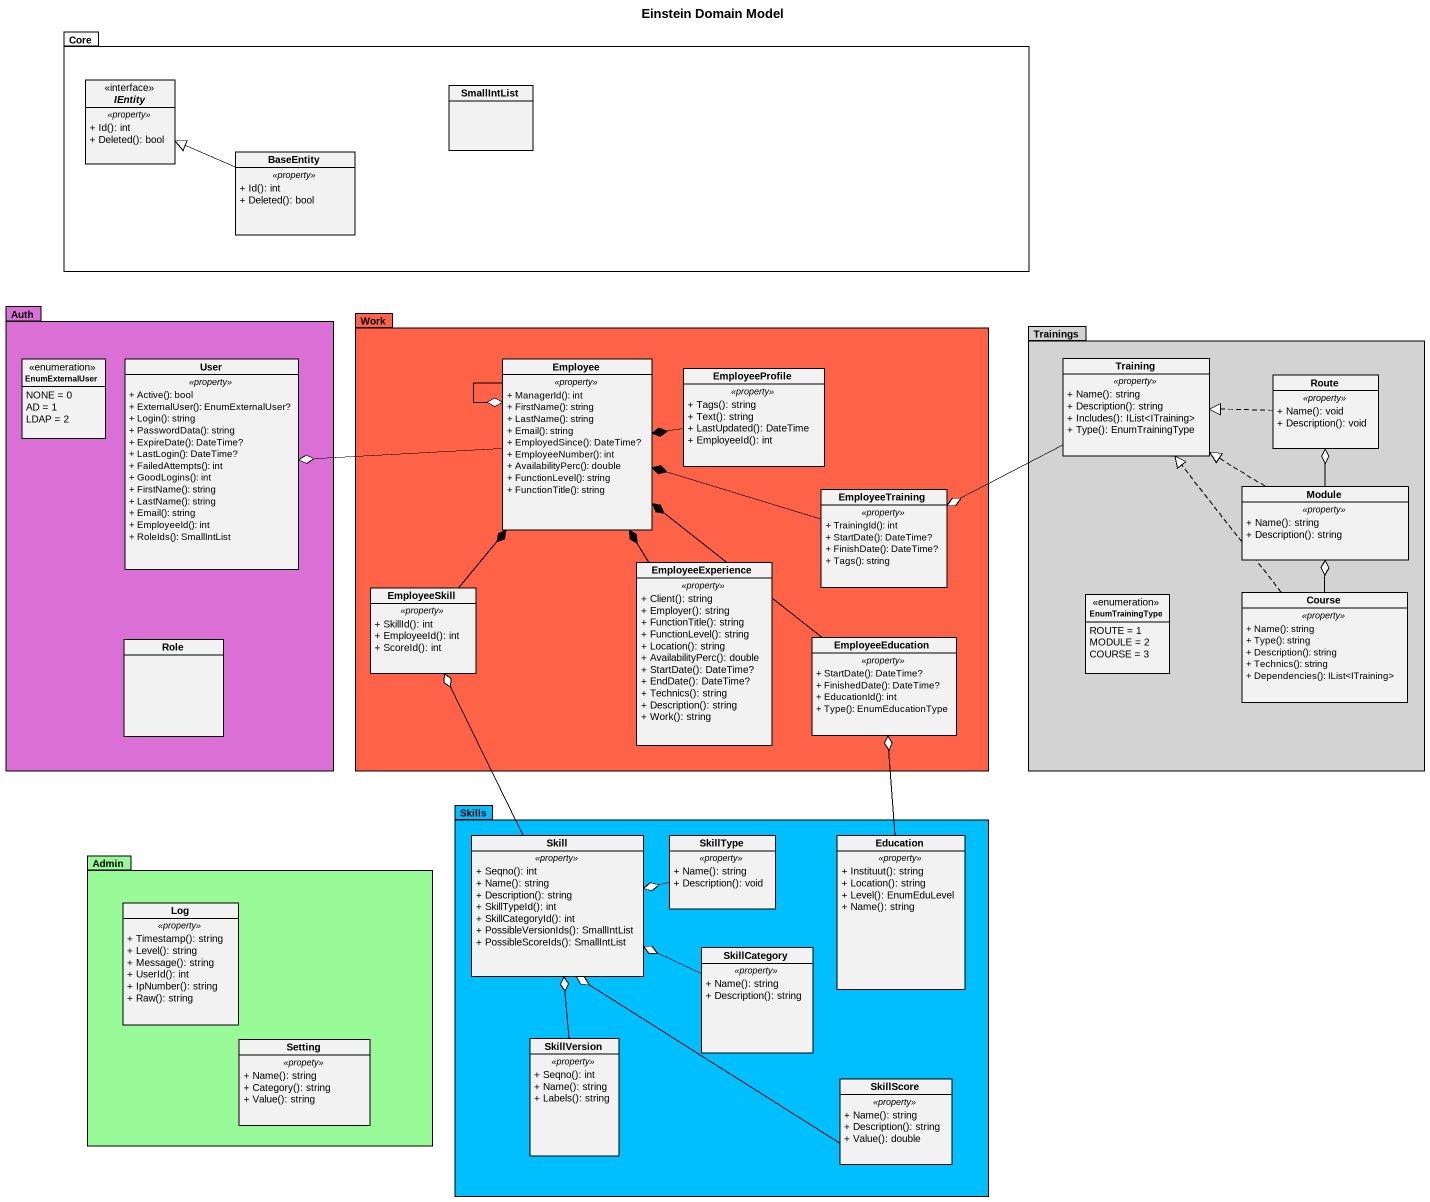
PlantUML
@startuml
title Einstein Domain Model
hide circle
hide empty members
skinparam classAttributeIconSize 0
package Core {
  interface IEntity {
    .. <<property>> ..
    + Id(): int
    + Deleted(): bool
  }
  class SmallIntList
  class BaseEntity {
    .. <<property>> ..
    + Id(): int
    + Deleted(): bool
  }
}
package Auth #DA70D6 {
  enum EnumExternalUser {
    NONE = 0
    AD = 1
    LDAP = 2
  }
  class User {
    .. <<property>> ..
    + Active(): bool
    + ExternalUser(): EnumExternalUser?
    + Login(): string
    + PasswordData(): string
    + ExpireDate(): DateTime?
    + LastLogin(): DateTime?
    + FailedAttempts(): int
    + GoodLogins(): int
    + FirstName(): string
    + LastName(): string
    + Email(): string
    + EmployeeId(): int
    + RoleIds(): SmallIntList
  }
  class Role
}
package Work #FF6347 {
  class Employee {
    .. <<property>> ..
    + ManagerId(): int
    + FirstName(): string
    + LastName(): string
    + Email(): string
    + EmployedSince(): DateTime?
    + EmployeeNumber(): int
    + AvailabilityPerc(): double
    + FunctionLevel(): string
    + FunctionTitle(): string
  }
  class EmployeeProfile {
    .. <<property>> ..
    + Tags(): string
    + Text(): string
    + LastUpdated(): DateTime
    + EmployeeId(): int
  }
  class EmployeeTraining {
    .. <<property>> ..
    + TrainingId(): int
    + StartDate(): DateTime?
    + FinishDate(): DateTime?
    + Tags(): string
  }
  class EmployeeExperience {
    .. <<property>> ..
    + Client(): string
    + Employer(): string
    + FunctionTitle(): string
    + FunctionLevel(): string
    + Location(): string
    + AvailabilityPerc(): double
    + StartDate(): DateTime?
    + EndDate(): DateTime?
    + Technics(): string
    + Description(): string
    + Work(): string
  }
  class EmployeeSkill {
    .. <<property>> ..
    + SkillId(): int
    + EmployeeId(): int
    + ScoreId(): int
  }
  class EmployeeEducation {
    .. <<property>> ..
    + StartDate(): DateTime?
    + FinishedDate(): DateTime?
    + EducationId(): int
    + Type(): EnumEducationType
  }
}
package Trainings #D3D3D3 {
  class Training {
    .. <<property>> ..
    + Name(): string
    + Description(): string
    + Includes(): IList<ITraining>
    + Type(): EnumTrainingType
  }
  class Route {
    .. <<property>> ..
    + Name(): void
    + Description(): void
  }
  class Module {
    .. <<property>> ..
    + Name(): string
    + Description(): string
  }
  enum EnumTrainingType {
    ROUTE = 1
    MODULE = 2
    COURSE = 3
  }
  class Course {
    .. <<property>> ..
    + Name(): string
    + Type(): string
    + Description(): string
    + Technics(): string
    + Dependencies(): IList<ITraining>
  }
}
package Skills #00BFFF {
  class Skill {
    .. <<property>> ..
    + Seqno(): int
    + Name(): string
    + Description(): string
    + SkillTypeId(): int
    + SkillCategoryId(): int
    + PossibleVersionIds(): SmallIntList
    + PossibleScoreIds(): SmallIntList
  }
  class SkillType {
    .. <<property>> ..
    + Name(): string
    + Description(): void
  }
  class Education {
    .. <<property>> ..
    + Instituut(): string
    + Location(): string
    + Level(): EnumEduLevel
    + Name(): string
  }
  class SkillCategory {
    .. <<property>> ..
    + Name(): string
    + Description(): string
  }
  class SkillVersion {
    .. <<property>> ..
    + Seqno(): int
    + Name(): string
    + Labels(): string
  }
  class SkillScore {
    .. <<property>> ..
    + Name(): string
    + Description(): string
    + Value(): double
  }
}
package Admin #98FB98 {
  class Log {
    .. <<property>> ..
    + Timestamp(): string
    + Level(): string
    + Message(): string
    + UserId(): int
    + IpNumber(): string
    + Raw(): string
  }
  class Setting {
    .. <<propety>> ..
    + Name(): string
    + Category(): string
    + Value(): string
  }
}
BaseEntity -left-|> IEntity
Employee -left-o User
Employee --o Employee
EmployeeProfile -left-* Employee
Training -left-o EmployeeTraining
Route .left.|> Training
EmployeeTraining -left-* Employee
Module .up.|> Training
Module -up-o Route
EmployeeExperience -up-* Employee
EmployeeSkill -up-* Employee
Course .up.|> Training
Course -up-o Module
EmployeeEducation -up-* Employee
Skill -up-o EmployeeSkill
SkillType -left-o Skill
Education -up-o EmployeeEducation
SkillCategory -left-o Skill
SkillVersion -up-o Skill
SkillScore -up-o Skill
@enduml
